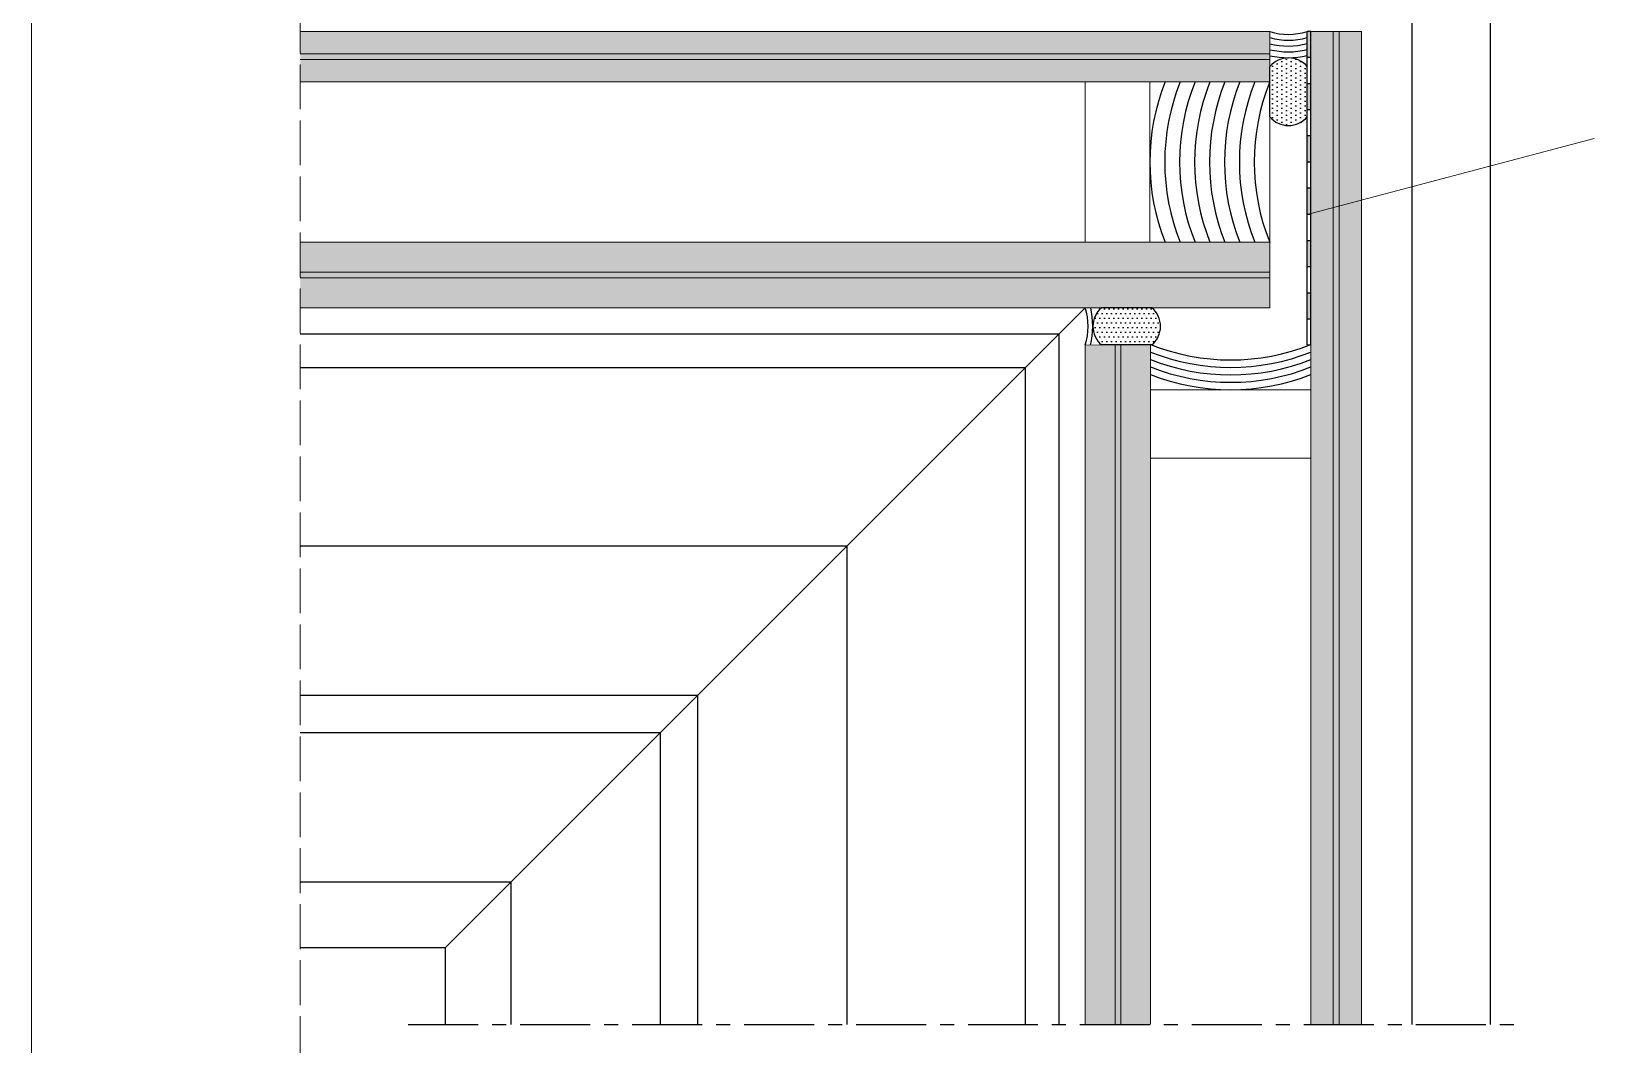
# Model space of a CAD drawing. Header units: millimetres. Extents: x -576 to 4430, y -1196 to 2690.
# Drawn here: x 2080 to 2185.3, y -631.1 to -563.3 of the extents above; entities that cross this region are included whole.
import ezdxf

# ---------------------------------------------------------------- set-up
doc = ezdxf.new("R2010")
doc.units = ezdxf.units.MM
doc.header["$LTSCALE"] = 0.25
doc.header["$MEASUREMENT"] = 0
doc.linetypes.add('ACAD_ISO02W100', pattern=[15, 12, -3])
doc.linetypes.add('CENTER', pattern=[2, 1.25, -0.25, 0.25, -0.25])
doc.layers.get('0').update_dxf_attribs({"lineweight": 5})
for name, color, linetype, lineweight in [('01_Dimension', 251, 'Continuous', 9), ('01_Fill Glass', 254, 'Continuous', 0), ('01_Glazing [Thin]', 6, 'Continuous', 18)]:
    doc.layers.add(name, color=color, linetype=linetype, lineweight=lineweight)
doc.layers.add('01_Fill Aluminum', color=7, linetype='Continuous', lineweight=0, true_color=0xdcdcdc)
doc.layers.add('02_Block Frame', color=7, linetype='Continuous', lineweight=5, true_color=0xe2001a, plot=False)
doc.layers.add('ASSI', color=1, linetype='CENTER')
doc.layers.add('FINE', color=7, linetype='Continuous')

# ---------------------------------------------------------------- blocks, each defined once
blk = doc.blocks.new('PAGE dispari')
at = {"layer": '02_Block Frame'}
blk.add_lwpolyline([(0, 0), (0, 297), (210, 297), (210, 0)], close=True, dxfattribs=at)
at = {"layer": '02_Block Frame', "linetype": 'ACAD_ISO02W100'}
blk.add_lwpolyline([(18, 15), (18, 282), (195, 282), (195, 15)], close=True, dxfattribs=at)

msp = doc.modelspace()

# ---------------------------------------------------------------- hatches: boundary and pattern name
at = {"layer": '01_Fill Aluminum', "ltscale": 0.25}
h = msp.add_hatch(color=256, dxfattribs=at)
h.dxf.hatch_style = 1
h.paths.add_polyline_path([(2165.7, -563.29), (2165.45, -563.29), (2165.45, -565.04), (2165.7, -565.04)])
h = msp.add_hatch(color=256, dxfattribs=at)
h.dxf.hatch_style = 1
h.paths.add_polyline_path([(2165.7, -566.79), (2165.45, -566.79), (2165.45, -568.54), (2165.7, -568.54)])
h = msp.add_hatch(color=256, dxfattribs=at)
h.dxf.hatch_style = 1
h.paths.add_polyline_path([(2165.7, -570.29), (2165.45, -570.29), (2165.45, -572.04), (2165.7, -572.04)])
h = msp.add_hatch(color=256, dxfattribs=at)
h.dxf.hatch_style = 1
h.paths.add_polyline_path([(2165.7, -573.79), (2165.45, -573.79), (2165.45, -575.54), (2165.7, -575.54)])
h = msp.add_hatch(color=256, dxfattribs=at)
h.dxf.hatch_style = 1
h.paths.add_polyline_path([(2165.7, -577.29), (2165.45, -577.29), (2165.45, -579.04), (2165.7, -579.04)])
h = msp.add_hatch(color=256, dxfattribs=at)
h.dxf.hatch_style = 1
h.paths.add_polyline_path([(2165.7, -580.79), (2165.45, -580.79), (2165.45, -582.54), (2165.7, -582.54)])
at = {"layer": '01_Fill Glass', "ltscale": 0.25}
h = msp.add_hatch(color=256, dxfattribs=at)
h.dxf.hatch_style = 1
h.paths.add_polyline_path([(2162.95, -563.29), (2098, -563.29), (2098, -566.67), (2162.95, -566.67)])
h.paths.add_polyline_path([(2162.95, -577.41), (2098, -577.41), (2098, -581.79), (2162.95, -581.79)])
h = msp.add_hatch(color=256, dxfattribs=at)
h.dxf.hatch_style = 1
h.paths.add_polyline_path([(2154.96, -584.273), (2150.58, -584.304), (2150.58, -629.789), (2154.96, -629.789)])
h.paths.add_polyline_path([(2169.08, -563.29), (2165.7, -563.29), (2165.7, -629.789), (2169.08, -629.789)])
at = {"layer": 'FINE'}
h = msp.add_hatch(dxfattribs=at)
h.set_pattern_fill('DOTS', color=256, scale=5, angle=90)
h.paths.add_polyline_path([(2162.962, -565.635), (2162.962, -568.625), (2162.962, -569.018, 0.4612405), (2165.438, -569.018), (2165.438, -565.635, 0.4612405)])
h = msp.add_hatch(dxfattribs=at)
h.set_pattern_fill('DOTS', color=256, scale=5, angle=-1e-14)
h.paths.add_polyline_path([(2151.67, -581.801), (2154.66, -581.801), (2155.053, -581.801, -0.4612405), (2155.053, -584.278), (2151.67, -584.278, -0.4612405)])

# ---------------------------------------------------------------- linework, layer by layer
at = {"layer": '01_Dimension'}
msp.add_line((2165.45, -575.54), (2184.667, -570.459), dxfattribs=at)
at = {"layer": '01_Glazing [Thin]'}
for p, q in [((2165.7, -629.789), (2165.7, -563.29)), ((2169.08, -563.29), (2165.7, -563.29)), ((2167.2, -563.29), (2167.2, -629.789)), ((2167.58, -563.29), (2167.58, -629.789)), ((2169.08, -563.29), (2169.08, -629.789)), ((2162.95, -564.79), (2098, -564.79)), ((2162.95, -565.17), (2098, -565.17)), ((2162.95, -566.67), (2098, -566.67)), ((2150.58, -566.67), (2150.58, -577.41)), ((2154.905, -566.67), (2154.905, -577.41)), ((2162.95, -577.41), (2098, -577.41)), ((2162.95, -579.41), (2098, -579.41)), ((2162.95, -579.79), (2098, -579.79)), ((2150.58, -584.304), (2154.96, -584.273)), ((2150.58, -629.789), (2150.58, -584.304)), ((2152.58, -629.789), (2152.58, -584.29)), ((2152.96, -629.789), (2152.96, -584.29)), ((2154.96, -629.789), (2154.96, -584.273)), ((2154.96, -587.29), (2165.7, -587.29)), ((2154.96, -591.865), (2165.7, -591.865))]:
    msp.add_line(p, q, dxfattribs=at)
msp.add_lwpolyline([(2098, -581.79), (2162.95, -581.79), (2162.95, -563.29), (2098, -563.29)], dxfattribs=at)
at = {"layer": 'ASSI', "ltscale": 15}
msp.add_line((2105.231, -629.789), (2180.23, -629.789), dxfattribs=at)
at = {"layer": 'FINE'}
for p, q in [((2177.73, -629.789), (2177.73, -554.64)), ((2172.48, -629.789), (2172.48, -559.89)), ((2165.7, -563.29), (2165.45, -563.29)), ((2165.45, -584.29), (2165.45, -563.29)), ((2165.7, -584.29), (2165.7, -563.29)), ((2165.7, -584.29), (2165.7, -563.29)), ((2165.7, -565.04), (2165.45, -565.04)), ((2162.95, -569.018), (2162.95, -565.635)), ((2165.45, -569.018), (2165.45, -565.635)), ((2165.7, -566.79), (2165.45, -566.79)), ((2165.7, -568.54), (2165.45, -568.54)), ((2165.7, -570.29), (2165.45, -570.29)), ((2165.7, -572.04), (2165.45, -572.04)), ((2165.7, -573.79), (2165.45, -573.79)), ((2165.7, -575.54), (2165.45, -575.54)), ((2165.45, -577.29), (2165.7, -577.29)), ((2165.45, -579.04), (2165.7, -579.04)), ((2165.45, -580.79), (2165.7, -580.79)), ((2107.731, -624.639), (2150.58, -581.79)), ((2155.053, -581.79), (2151.67, -581.79)), ((2165.45, -582.54), (2165.7, -582.54)), ((2098, -583.54), (2148.83, -583.54)), ((2148.83, -629.789), (2148.83, -583.54)), ((2155.053, -584.29), (2151.67, -584.29)), ((2165.45, -584.29), (2165.7, -584.259)), ((2098, -585.79), (2146.58, -585.79)), ((2146.58, -629.789), (2146.58, -585.79)), ((2098, -597.739), (2134.631, -597.739)), ((2134.631, -629.789), (2134.631, -597.739)), ((2098, -607.741), (2124.63, -607.741)), ((2124.63, -629.789), (2124.63, -607.741)), ((2098, -610.241), (2122.13, -610.241)), ((2122.13, -629.789), (2122.13, -610.241)), ((2098, -620.239), (2112.131, -620.239)), ((2112.131, -629.789), (2112.131, -620.239)), ((2098, -624.639), (2107.731, -624.639)), ((2107.731, -629.789), (2107.731, -624.639))]:
    msp.add_line(p, q, dxfattribs=at)
for centre, radius, start, end in [((2164.189, -559.372), 4.115, 252.47979, 287.84414), ((2164.189, -559.372), 4.506, 254.04015, 286.25326), ((2164.189, -559.372), 4.896, 255.34233, 284.92598), ((2164.189, -559.372), 5.286, 256.44611, 283.80117), ((2164.189, -559.372), 5.677, 257.39398, 282.83539), ((2164.2, -566.717), 1.653, 40.88634, 139.11366), ((2169.408, -572.04), 14.502, 158.26664, 201.73336), ((2170.408, -572.04), 14.502, 158.26664, 201.73336), ((2171.408, -572.04), 14.502, 158.26664, 201.73336), ((2172.408, -572.04), 14.502, 158.26664, 201.73336), ((2173.408, -572.04), 14.502, 158.26664, 201.73336), ((2174.408, -572.04), 14.502, 158.26664, 201.73336), ((2175.408, -572.04), 14.502, 158.26664, 201.73336), ((2176.408, -572.04), 14.502, 158.26664, 201.73336), ((2164.2, -567.935), 1.653, 220.88634, 319.11366), ((2146.663, -583.029), 4.115, 342.15586, 17.52021), ((2145.408, -583.029), 5.677, 347.16461, 12.60602), ((2152.752, -583.04), 1.653, 130.88634, 229.11366), ((2153.971, -583.04), 1.653, 310.88634, 49.11366), ((2160.33, -570.788), 14.502, 248.26664, 291.73336), ((2160.33, -571.288), 14.502, 248.26664, 291.73336), ((2160.33, -571.788), 14.502, 248.26664, 291.73336), ((2160.33, -572.288), 14.502, 248.26664, 291.73336), ((2160.33, -572.788), 14.502, 248.26664, 291.73336)]:
    msp.add_arc(centre, radius, start, end, dxfattribs=at)

# ---------------------------------------------------------------- block references
msp.add_blockref('PAGE dispari', (2080, -786))

doc.saveas('drawing.dxf')
